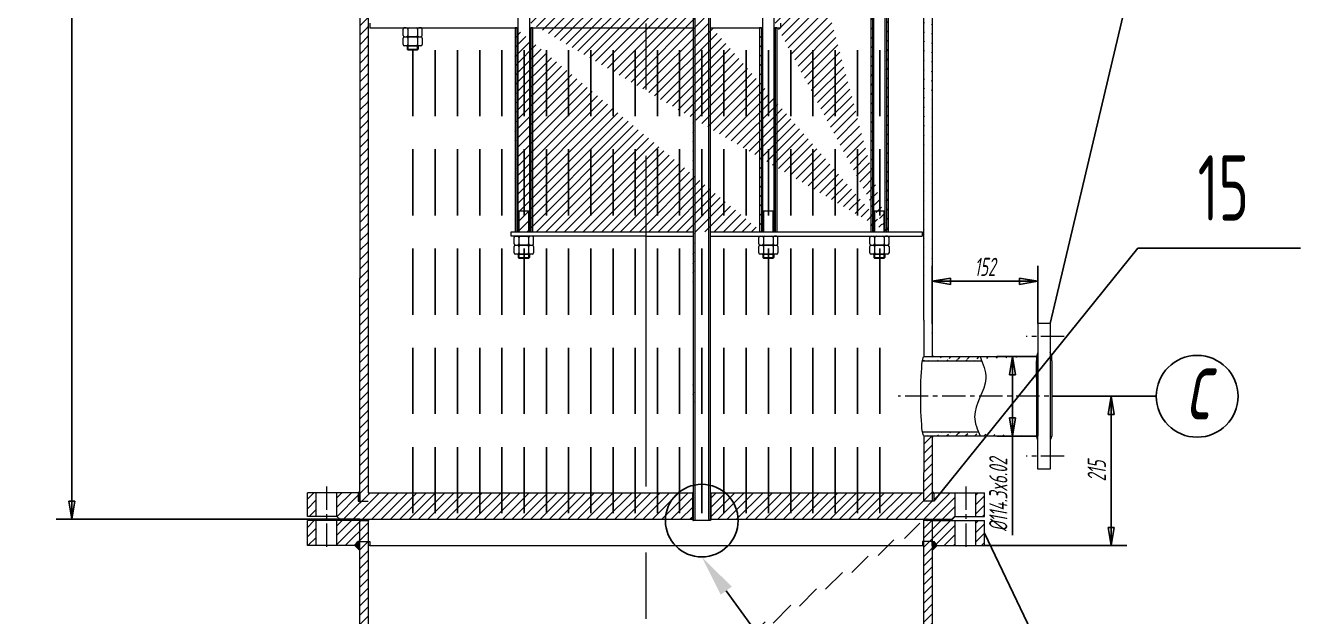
# Model space of a CAD drawing. Header units: millimetres. Extents: x 3797 to 16515, y 762 to 2553.
# Drawn here: x 3864.3 to 3986.7, y 1996 to 2052.7 of the extents above; entities that cross this region are included whole.
import ezdxf
from ezdxf import colors
from ezdxf.entities.mleader import LeaderData, LeaderLine
from ezdxf.enums import TextEntityAlignment as Align
from ezdxf.math import Vec2, Vec3

# ---------------------------------------------------------------- set-up
doc = ezdxf.new("R2010")
doc.units = ezdxf.units.MM
doc.linetypes.add('CENTER', pattern=[50.8, 31.75, -6.35, 6.35, -6.35])
doc.linetypes.add('HIDDEN', pattern=[9.525, 6.35, -3.175])
doc.layers.add('3（中心线）', color=1, linetype='CENTER', lineweight=20)
doc.layers.add('细实线', color=7, linetype='Continuous', lineweight=18)
for name, color, linetype in [('DIM标注-YH', 4, 'Continuous'), ('runner实线2', 7, 'Continuous'), ('runner文本', 4, 'Continuous'), ('虚线', 6, 'HIDDEN')]:
    doc.layers.add(name, color=color, linetype=linetype)
doc.styles.add('HGCAD', font='gbenor.shx', dxfattribs={"width": 0.75, "bigfont": 'gbcbig.shx'})
doc.styles.add('runner-文字样式', font='gbeitc.shx', dxfattribs={"width": 0.707, "bigfont": 'gbcbig.shx'})
doc.styles.get("Standard").update_dxf_attribs({"font": 'arial.ttf'})
doc.dimstyles.new('runner标注', dxfattribs={"dimscale": 0.5, "dimtxt": 3.5, "dimasz": 3.5, "dimexe": 3, "dimexo": 0, "dimgap": 1, "dimtad": 1, "dimdec": 4, "dimlfac": 15, "dimzin": 9, "dimdsep": 46, "dimtxsty": 'runner-文字样式', "dimblk": 'CLOSED', "dimcen": 0, "dimclrd": 256, "dimclrt": 256, "dimadec": 4, "dimazin": 2, "dimtfac": 1, "dimtdec": 4, "dimtmove": 0, "dimatfit": 3, "dimldrblk": 'CLOSED', "dimfxl": 0, "dimarcsym": 0})
pattern_1 = [(45, (82.5553, -5533.755), (-0.449012806, 0.449012806), [])]
pattern_2 = [(45, (82.555322, -5533.755025), (-0.014967093535, 0.014967093535), []), (135, (82.555322, -5533.755025), (-0.014967093535, -0.014967093535), [])]
pattern_3 = [(45, (-57719.78084, -114504.668181), (-0.0150419290028, 0.0150419290028), []), (135, (-57719.78084, -114504.668181), (-0.0150419290028, -0.0150419290028), [])]
pattern_4 = [(45, (-40.072, -5907.4217), (-0.449012806, 0.449012806), [])]

# ---------------------------------------------------------------- blocks, each defined once
blk = doc.blocks.new('_Closed')
at = {"color": 0, "linetype": 'ByBlock', "lineweight": -2}
for p, q in [((-1, 0.167), (0, 0)), ((-1, 0.167), (-1, -0.167)), ((0, 0), (-1, -0.167)), ((0, 0), (-1, 0))]:
    blk.add_line(p, q, dxfattribs=at)
blk = doc.blocks.new('*D6')
at = {"layer": 'Defpoints', "color": 0, "ltscale": 0.067, "transparency": 16777216}
for p in [(3861.45, 2448.15), (3923.88, 2448.15), (3896.35, 1970.35)]:
    blk.add_point(p, dxfattribs=at)
at = {"layer": 'DIM标注-YH', "color": 0, "lineweight": -2, "ltscale": 0.067, "transparency": 16777216}
for p, q in [((3923.88, 2448.15), (3859.95, 2448.15)), ((3896.35, 1970.35), (3859.95, 1970.35))]:
    blk.add_line(p, q, dxfattribs=at)
at = {"layer": 'DIM标注-YH', "lineweight": -2, "ltscale": 0.067, "transparency": 16777216}
blk.add_line((3861.45, 1972.1), (3861.45, 2446.4), dxfattribs=at)
at = {"layer": 'DIM标注-YH', "lineweight": -2, "ltscale": 0.067, "transparency": 16777216, "xscale": 1.75, "yscale": 1.75, "zscale": 1.75}
for p, rotation in [((3861.45, 2448.15), 90), ((3861.45, 1970.35), 270)]:
    blk.add_blockref('_Closed', p, dxfattribs=dict(at, rotation=rotation))
at = {"layer": 'DIM标注-YH', "ltscale": 0.067, "transparency": 16777216, "insert": (3860.07, 2211.66), "char_height": 1.75, "attachment_point": 5, "rotation": 90, "style": 'runner-文字样式'}
blk.add_mtext('7167', dxfattribs=at)
blk = doc.blocks.new('*D26')
at = {"layer": 'Defpoints', "color": 0, "ltscale": 0.067, "transparency": 16777216}
for p in [(3951.35, 2028.19), (3951.35, 2024.15), (3961.48, 2024.15)]:
    blk.add_point(p, dxfattribs=at)
at = {"layer": 'DIM标注-YH', "color": 0, "lineweight": -2, "ltscale": 0.067, "transparency": 16777216}
for p, q in [((3951.35, 2024.15), (3951.35, 2029.69)), ((3961.48, 2024.15), (3961.48, 2029.69))]:
    blk.add_line(p, q, dxfattribs=at)
at = {"layer": 'DIM标注-YH', "lineweight": -2, "ltscale": 0.067, "transparency": 16777216}
blk.add_line((3959.73, 2028.19), (3953.1, 2028.19), dxfattribs=at)
at = {"layer": 'DIM标注-YH', "lineweight": -2, "ltscale": 0.067, "transparency": 16777216, "xscale": 1.75, "yscale": 1.75, "zscale": 1.75, "rotation": 180}
blk.add_blockref('_Closed', (3951.35, 2028.19), dxfattribs=at)
at = {"layer": 'DIM标注-YH', "lineweight": -2, "ltscale": 0.067, "transparency": 16777216, "xscale": 1.75, "yscale": 1.75, "zscale": 1.75}
blk.add_blockref('_Closed', (3961.48, 2028.19), dxfattribs=at)
at = {"layer": 'DIM标注-YH', "ltscale": 0.067, "transparency": 16777216, "insert": (3956.41, 2029.57), "char_height": 1.75, "attachment_point": 5, "style": 'runner-文字样式'}
blk.add_mtext('152', dxfattribs=at)
blk = doc.blocks.new('*D27')
at = {"layer": 'Defpoints', "color": 0, "ltscale": 0.067, "transparency": 16777216}
for p in [(3961.35, 2020.96), (3959.06, 2013.34), (3961.35, 2013.34)]:
    blk.add_point(p, dxfattribs=at)
at = {"layer": 'DIM标注-YH', "color": 0, "lineweight": -2, "ltscale": 0.067, "transparency": 16777216}
for p, q in [((3961.35, 2020.96), (3957.56, 2020.96)), ((3961.35, 2013.34), (3957.56, 2013.34))]:
    blk.add_line(p, q, dxfattribs=at)
at = {"layer": 'DIM标注-YH', "lineweight": -2, "ltscale": 0.067, "transparency": 16777216}
for p, q in [((3959.06, 2019.21), (3959.06, 2015.09)), ((3959.06, 2013.34), (3959.06, 2003.83))]:
    blk.add_line(p, q, dxfattribs=at)
at = {"layer": 'DIM标注-YH', "lineweight": -2, "ltscale": 0.067, "transparency": 16777216, "xscale": 1.75, "yscale": 1.75, "zscale": 1.75}
for p, rotation in [((3959.06, 2020.96), 90), ((3959.06, 2013.34), 270)]:
    blk.add_blockref('_Closed', p, dxfattribs=dict(at, rotation=rotation))
at = {"layer": 'DIM标注-YH', "ltscale": 0.067, "transparency": 16777216, "insert": (3957.69, 2007.71), "char_height": 1.75, "attachment_point": 5, "rotation": 90, "style": 'runner-文字样式'}
blk.add_mtext('{\\W0.707;%%C114.3}x6.02', dxfattribs=at)
blk = doc.blocks.new('*D28')
at = {"layer": 'Defpoints', "color": 0, "ltscale": 0.067, "transparency": 16777216}
for p in [(3965.2, 2017.15), (3968.52, 2017.15), (3956.38, 2002.82)]:
    blk.add_point(p, dxfattribs=at)
at = {"layer": 'DIM标注-YH', "color": 0, "lineweight": -2, "ltscale": 0.067, "transparency": 16777216}
for p, q in [((3965.2, 2017.15), (3970.02, 2017.15)), ((3956.38, 2002.82), (3970.02, 2002.82))]:
    blk.add_line(p, q, dxfattribs=at)
at = {"layer": 'DIM标注-YH', "lineweight": -2, "ltscale": 0.067, "transparency": 16777216}
blk.add_line((3968.52, 2004.57), (3968.52, 2015.4), dxfattribs=at)
at = {"layer": 'DIM标注-YH', "lineweight": -2, "ltscale": 0.067, "transparency": 16777216, "xscale": 1.75, "yscale": 1.75, "zscale": 1.75}
for p, rotation in [((3968.52, 2017.15), 90), ((3968.52, 2002.82), 270)]:
    blk.add_blockref('_Closed', p, dxfattribs=dict(at, rotation=rotation))
at = {"layer": 'DIM标注-YH', "ltscale": 0.067, "transparency": 16777216, "insert": (3967.14, 2009.99), "char_height": 1.75, "attachment_point": 5, "rotation": 90, "style": 'runner-文字样式'}
blk.add_mtext('215', dxfattribs=at)
blk = doc.blocks.new('*D29')
at = {"layer": 'Defpoints', "color": 0, "ltscale": 0.067, "transparency": 16777216}
for p in [(3868.76, 2282.29), (3895.88, 2282.29), (3894.48, 2005.35)]:
    blk.add_point(p, dxfattribs=at)
at = {"layer": 'DIM标注-YH', "color": 0, "lineweight": -2, "ltscale": 0.067, "transparency": 16777216}
for p, q in [((3895.88, 2282.29), (3867.26, 2282.29)), ((3894.48, 2005.35), (3867.26, 2005.35))]:
    blk.add_line(p, q, dxfattribs=at)
at = {"layer": 'DIM标注-YH', "lineweight": -2, "ltscale": 0.067, "transparency": 16777216}
blk.add_line((3868.76, 2007.1), (3868.76, 2280.54), dxfattribs=at)
at = {"layer": 'DIM标注-YH', "lineweight": -2, "ltscale": 0.067, "transparency": 16777216, "xscale": 1.75, "yscale": 1.75, "zscale": 1.75}
for p, rotation in [((3868.76, 2282.29), 90), ((3868.76, 2005.35), 270)]:
    blk.add_blockref('_Closed', p, dxfattribs=dict(at, rotation=rotation))
at = {"layer": 'DIM标注-YH', "ltscale": 0.067, "transparency": 16777216, "insert": (3867.38, 2143.82), "char_height": 1.75, "attachment_point": 5, "rotation": 90, "style": 'runner-文字样式'}
blk.add_mtext('4154', dxfattribs=at)

msp = doc.modelspace()

# ---------------------------------------------------------------- hatches: boundary and pattern name
at = {"layer": '3（中心线）'}
h = msp.add_hatch(dxfattribs=at)
h.set_pattern_fill('ANSI37', color=3, scale=0.0067)
h.set_pattern_definition(pattern_3)
h.paths.add_polyline_path([(3897.0627026, 2005.352565), (3896.5361598, 2005.352565), (3896.5361598, 2005.2192317), (3897.0627026, 2005.2192317)])
h = msp.add_hatch(dxfattribs=at)
h.set_pattern_fill('ANSI37', color=3, scale=0.0067)
h.set_pattern_definition(pattern_3)
h.paths.add_polyline_path([(3951.2261641, 2005.352565), (3950.6996213, 2005.352565), (3950.6996213, 2005.2192317), (3951.2261641, 2005.2192317)])
at = {"layer": '细实线'}
h = msp.add_hatch(dxfattribs=at)
h.set_pattern_fill('ANSI31', color=3, scale=0.2)
h.set_pattern_definition(pattern_1)
edge = h.paths.add_edge_path()
edge.add_line((3928.3945351, 2402.152565), (3928.3945351, 2005.352565))
edge.add_line((3928.5612018, 2402.152565), (3928.5612018, 2005.352565))
h = msp.add_hatch(dxfattribs=at)
h.set_pattern_fill('ANSI31', color=3, scale=0.2)
h.set_pattern_definition(pattern_1)
edge = h.paths.add_edge_path()
edge.add_line((3929.8945351, 2005.352565), (3929.8945351, 2402.152565))
edge.add_line((3930.0612018, 2005.352565), (3930.0612018, 2402.152565))
h = msp.add_hatch(dxfattribs=at)
h.set_pattern_fill('ANSI31', color=3, scale=0.2)
h.set_pattern_definition(pattern_1)
edge = h.paths.add_edge_path()
edge.add_line((3950.5478286, 2024.4552317), (3950.5478286, 2020.962565))
edge.add_line((3951.3478286, 2400.4310222), (3951.3478286, 2021.0958983))
edge.add_line((3950.5478286, 2024.4552317), (3950.5478286, 2400.4310222))
h = msp.add_hatch(dxfattribs=at)
h.set_pattern_fill('ANSI31', color=3, scale=0.2)
h.set_pattern_definition(pattern_1)
edge = h.paths.add_edge_path()
edge.add_line((3896.4144953, 2282.152565), (3896.4144953, 2028.4858983))
edge.add_line((3897.2144953, 2387.0092317), (3897.2144953, 2005.352565))
edge.add_line((3896.4144953, 2005.352565), (3896.4144953, 2028.4858983))
h = msp.add_hatch(dxfattribs=at)
h.set_pattern_fill('ANSI31', color=3, scale=0.2)
h.set_pattern_definition([(45, (-57719.78084, -114504.6682), (-0.449012806, 0.449012806), [])])
edge = h.paths.add_edge_path()
edge.add_line((3897.2173198, 2380.3168887), (3897.2173198, 2007.8858983))
edge.add_line((3896.4144953, 2380.316565), (3896.4144953, 2282.152565))
h = msp.add_hatch(dxfattribs=at)
h.set_pattern_fill('ANSI31', color=3, scale=0.2)
h.set_pattern_definition([(45, (48.422, -5533.755), (-0.449012806, 0.449012806), [])])
edge = h.paths.add_edge_path()
edge.add_line((3912.8144953, 2072.5292317), (3912.8144953, 2052.952565))
edge.add_line((3946.9478286, 2032.952565), (3947.1144953, 2032.952565))
edge.add_line((3912.981162, 2072.5292317), (3912.981162, 2052.952565))
h = msp.add_hatch(dxfattribs=at)
h.set_pattern_fill('ANSI31', color=3, scale=0.2)
h.set_pattern_definition([(45, (71.88866, -5533.755), (-0.449012806, 0.449012806), [])])
edge = h.paths.add_edge_path()
edge.add_line((3936.281162, 2072.5292317), (3936.281162, 2052.952565))
edge.add_line((3946.9478286, 2032.952565), (3947.1144953, 2032.952565))
edge.add_line((3936.4478286, 2072.5292317), (3936.4478286, 2052.952565))
h = msp.add_hatch(dxfattribs=at)
h.set_pattern_fill('ANSI31', color=3, scale=0.2)
h.set_pattern_definition(pattern_1)
edge = h.paths.add_edge_path()
edge.add_line((3945.4478286, 2072.5292317), (3945.4478286, 2032.952565))
edge.add_line((3945.4478286, 2032.952565), (3945.6144953, 2032.952565))
edge.add_line((3945.6144953, 2072.5292317), (3945.6144953, 2032.952565))
h = msp.add_hatch(dxfattribs=at)
h.set_pattern_fill('ANSI31', color=3, scale=0.2)
h.set_pattern_definition(pattern_1)
edge = h.paths.add_edge_path()
edge.add_line((3946.9478286, 2072.5292317), (3946.9478286, 2032.952565))
edge.add_line((3946.9478286, 2032.952565), (3947.1144953, 2032.952565))
edge.add_line((3947.1144953, 2072.5292317), (3947.1144953, 2032.952565))
h = msp.add_hatch(dxfattribs=at)
h.set_pattern_fill('ANSI31', color=3, scale=0.2)
h.set_pattern_definition([(45, (59.08866, -5533.755), (-0.449012806, 0.449012806), [])])
edge = h.paths.add_edge_path()
edge.add_line((3911.481162, 2052.5292317), (3911.481162, 2032.952565))
edge.add_line((3934.781162, 2032.952565), (3934.9478286, 2032.952565))
edge.add_line((3911.3144953, 2052.5292317), (3911.3144953, 2032.952565))
h = msp.add_hatch(dxfattribs=at)
h.set_pattern_fill('ANSI31', color=3, scale=0.2)
h.set_pattern_definition(pattern_1)
edge = h.paths.add_edge_path()
edge.add_line((3934.9478286, 2052.5292317), (3934.9478286, 2032.952565))
edge.add_line((3934.781162, 2032.952565), (3934.9478286, 2032.952565))
edge.add_line((3934.781162, 2052.5292317), (3934.781162, 2032.952565))
h = msp.add_hatch(dxfattribs=at)
h.set_pattern_fill('ANSI31', color=3, scale=0.2)
h.set_pattern_definition(pattern_4)
edge = h.paths.add_edge_path()
edge.add_line((3950.4138062, 2020.5612317), (3956.1069415, 2020.5612317))
edge.add_line((3950.5478286, 2020.962565), (3961.3478286, 2020.962565))
h = msp.add_hatch(dxfattribs=at)
h.set_pattern_fill('ANSI37', color=6, scale=0.006667)
h.set_pattern_definition(pattern_2)
h.paths.add_polyline_path([(3951.3478286, 2021.0958983), (3951.3478286, 2020.962565), (3951.481162, 2020.962565)])
h = msp.add_hatch(dxfattribs=at)
h.set_pattern_fill('ANSI31', color=3, scale=0.2)
h.set_pattern_definition(pattern_4)
edge = h.paths.add_edge_path()
edge.add_line((3950.4138062, 2013.7438983), (3955.7782055, 2013.7438983))
edge.add_line((3950.5478286, 2013.342565), (3961.3478286, 2013.342565))
h = msp.add_hatch(dxfattribs=at)
h.set_pattern_fill('ANSI31', color=3, scale=0.2)
h.set_pattern_definition(pattern_1)
h.paths.add_polyline_path([(3951.3478286, 2013.342565), (3950.5478286, 2013.342565), (3950.5478286, 2009.8498983), (3950.5478286, 2007.0741078), (3951.3478286, 2007.0741078), (3951.3478286, 2007.8858983)])
h = msp.add_hatch(dxfattribs=at)
h.set_pattern_fill('ANSI37', color=6, scale=0.006667)
h.set_pattern_definition(pattern_2)
h.paths.add_polyline_path([(3951.481162, 2013.342565), (3951.3478286, 2013.342565), (3951.3478286, 2013.2092317)])
h = msp.add_hatch(dxfattribs=at)
h.set_pattern_fill('ANSI31', color=3, scale=0.2)
h.set_pattern_definition(pattern_1)
h.paths.add_polyline_path([(3892.2144953, 2005.6192317), (3891.381162, 2005.6192317), (3891.381162, 2007.8858983), (3892.2144953, 2007.8858983)])
h.paths.add_polyline_path([(3892.2144953, 2002.8192317), (3891.381162, 2002.8192317), (3891.381162, 2005.2192317), (3892.2144953, 2005.2192317)])
h.paths.add_polyline_path([(3897.2144953, 2005.352565), (3896.4144953, 2005.352565), (3894.481162, 2005.352565), (3894.2144953, 2005.6192317), (3894.2144953, 2007.8858983), (3896.253561, 2007.8858983), (3896.253561, 2007.0741078), (3897.2144953, 2007.0741078)])
h = msp.add_hatch(dxfattribs=at)
h.set_pattern_fill('ANSI37', color=6, scale=0.006667)
h.set_pattern_definition(pattern_2)
h.paths.add_polyline_path([(3896.4144953, 2008.0540387), (3896.253561, 2007.8858983), (3896.4144953, 2007.7835729), (3896.4144953, 2007.8858983)])
h.paths.add_polyline_path([(3896.4144953, 2003.2202402), (3896.2226204, 2003.2202402), (3895.9437933, 2002.8192317), (3896.4144953, 2002.3414967)])
h.paths.add_polyline_path([(3928.3945351, 2005.352565), (3928.3278684, 2005.352565), (3928.3945351, 2005.2192317)])
h.paths.add_polyline_path([(3930.1278684, 2005.352565), (3930.0612018, 2005.352565), (3930.0612018, 2005.2192317)])
h.paths.add_polyline_path([(3951.508763, 2007.8858983), (3951.3478286, 2008.0540387), (3951.3478286, 2007.7835729)])
h.paths.add_polyline_path([(3951.5397035, 2003.2202402), (3951.3478286, 2003.2202402), (3951.3478286, 2002.8192317), (3951.3478286, 2002.3414967), (3951.8185306, 2002.8192317)])
h = msp.add_hatch(dxfattribs=at)
h.set_pattern_fill('ANSI31', color=3, scale=0.2)
h.set_pattern_definition(pattern_1)
h.paths.add_polyline_path([(3935.6279728, 2007.8858983), (3933.4946394, 2007.8858983), (3933.4946394, 2005.352565), (3935.6279728, 2005.352565)])
h.paths.add_polyline_path([(3937.7613061, 2007.8858983), (3935.6279728, 2007.8858983), (3935.6279728, 2005.352565), (3937.7613061, 2005.352565)])
h.paths.add_polyline_path([(3939.8946394, 2007.8858983), (3937.7613061, 2007.8858983), (3937.7613061, 2005.352565), (3939.8946394, 2005.352565)])
h.paths.add_polyline_path([(3942.0279728, 2007.8858983), (3939.8946394, 2007.8858983), (3939.8946394, 2005.352565), (3942.0279728, 2005.352565)])
h.paths.add_polyline_path([(3944.1613061, 2007.8858983), (3942.0279728, 2007.8858983), (3942.0279728, 2005.352565), (3944.1613061, 2005.352565)])
h.paths.add_polyline_path([(3946.3096137, 2007.8858983), (3944.1613061, 2007.8858983), (3944.1613061, 2005.352565), (3946.3096137, 2005.352565)])
h.paths.add_polyline_path([(3950.5478286, 2007.8858983), (3946.3096137, 2007.8858983), (3946.3096137, 2005.352565), (3950.5478286, 2005.352565)])
h.paths.add_polyline_path([(3933.4946394, 2007.8858983), (3931.3613061, 2007.8858983), (3931.3613061, 2005.352565), (3933.4946394, 2005.352565)])
h.paths.add_polyline_path([(3931.3613061, 2007.8858983), (3930.1278684, 2007.8858983), (3930.1278684, 2005.352565), (3931.3613061, 2005.352565)])
h.paths.add_polyline_path([(3928.3278684, 2007.8858983), (3927.0946394, 2007.8858983), (3927.0946394, 2005.352565), (3928.3278684, 2005.352565)])
h.paths.add_polyline_path([(3927.0946394, 2007.8858983), (3924.9824011, 2007.8858983), (3924.9824011, 2005.352565), (3927.0946394, 2005.352565)])
h.paths.add_polyline_path([(3924.9824011, 2007.8858983), (3922.8490677, 2007.8858983), (3922.8490677, 2005.352565), (3924.9824011, 2005.352565)])
h.paths.add_polyline_path([(3922.8490677, 2007.8858983), (3920.7157344, 2007.8858983), (3920.7157344, 2005.352565), (3922.8490677, 2005.352565)])
h.paths.add_polyline_path([(3920.7157344, 2007.8858983), (3918.5824011, 2007.8858983), (3918.5824011, 2005.352565), (3920.7157344, 2005.352565)])
h.paths.add_polyline_path([(3918.5824011, 2007.8858983), (3916.4490677, 2007.8858983), (3916.4490677, 2005.352565), (3918.5824011, 2005.352565)])
h.paths.add_polyline_path([(3916.4490677, 2007.8858983), (3914.3157344, 2007.8858983), (3914.3157344, 2005.352565), (3916.4490677, 2005.352565)])
h.paths.add_polyline_path([(3912.1824011, 2007.8858983), (3910.0490677, 2007.8858983), (3910.0490677, 2005.352565), (3912.1824011, 2005.352565)])
h.paths.add_polyline_path([(3914.3157344, 2007.8858983), (3912.1824011, 2007.8858983), (3912.1824011, 2005.352565), (3914.3157344, 2005.352565)])
h.paths.add_polyline_path([(3901.4861289, 2007.8858983), (3897.2144953, 2007.8858983), (3897.2144953, 2005.352565), (3901.4861289, 2005.352565)])
h.paths.add_polyline_path([(3903.6490677, 2007.8858983), (3901.4861289, 2007.8858983), (3901.4861289, 2005.352565), (3903.6490677, 2005.352565)])
h.paths.add_polyline_path([(3905.7824011, 2007.8858983), (3903.6490677, 2007.8858983), (3903.6490677, 2005.352565), (3905.7824011, 2005.352565)])
h.paths.add_polyline_path([(3907.9157344, 2007.8858983), (3905.7824011, 2007.8858983), (3905.7824011, 2005.352565), (3907.9157344, 2005.352565)])
h.paths.add_polyline_path([(3910.0490677, 2007.8858983), (3907.9157344, 2007.8858983), (3907.9157344, 2005.352565), (3910.0490677, 2005.352565)])
h = msp.add_hatch(dxfattribs=at)
h.set_pattern_fill('ANSI31', color=3, scale=0.2)
h.set_pattern_definition(pattern_1)
h.paths.add_polyline_path([(3955.5478286, 2005.6192317), (3956.381162, 2005.6192317), (3956.381162, 2007.8858983), (3955.5478286, 2007.8858983)])
h.paths.add_polyline_path([(3955.5478286, 2002.8192317), (3956.381162, 2002.8192317), (3956.381162, 2005.2192317), (3955.5478286, 2005.2192317)])
h.paths.add_polyline_path([(3950.5478286, 2005.352565), (3951.3478286, 2005.352565), (3953.281162, 2005.352565), (3953.5478286, 2005.6192317), (3953.5478286, 2007.8858983), (3951.508763, 2007.8858983), (3951.508763, 2007.0741078), (3950.5478286, 2007.0741078)])
h = msp.add_hatch(dxfattribs=at)
h.set_pattern_fill('ANSI31', color=3, scale=0.2)
h.set_pattern_definition(pattern_1)
h.paths.add_polyline_path([(3897.2144953, 2003.2202402), (3896.4144953, 2003.2202402), (3896.2226204, 2003.2202402), (3895.9437933, 2002.8192317), (3894.2144953, 2002.8192317), (3894.2144953, 2005.2192317), (3896.4144953, 2005.2192317), (3897.2144953, 2005.2192317)])
h = msp.add_hatch(dxfattribs=at)
h.set_pattern_fill('ANSI31', color=3, scale=0.2)
h.set_pattern_definition(pattern_1)
edge = h.paths.add_edge_path()
edge.add_line((3896.4144953, 1970.752565), (3896.4144953, 2005.2192317))
edge.add_line((3897.2144953, 2005.2192317), (3897.2144953, 1970.352565))
edge.add_line((3951.3478286, 2005.2192317), (3951.3478286, 1970.752565))
edge.add_line((3950.5478286, 1970.352565), (3950.5478286, 2005.2192317))
h = msp.add_hatch(dxfattribs=at)
h.set_pattern_fill('ANSI31', color=3, scale=0.2)
h.set_pattern_definition(pattern_1)
h.paths.add_polyline_path([(3950.5478286, 2003.2202402), (3951.3478286, 2003.2202402), (3951.5397035, 2003.2202402), (3951.8185306, 2002.8192317), (3953.5478286, 2002.8192317), (3953.5478286, 2005.2192317), (3951.3478286, 2005.2192317), (3950.5478286, 2005.2192317)])

# ---------------------------------------------------------------- linework, layer by layer
at = {"layer": '3（中心线）'}
msp.add_line((3923.881162, 1906.8953895), (3923.881162, 2468.7974269), dxfattribs=at)
at = {"layer": '3（中心线）', "ltscale": 0.07}
for p, q in [((3964.0100203, 2022.9001422), (3960.3605785, 2022.9001422)), ((3965.1981639, 2017.152565), (3948.0689615, 2017.152565)), ((3964.0100203, 2011.4049878), (3960.3605785, 2011.4049878)), ((3893.1990181, 2008.4942103), (3893.1990181, 2002.3892793)), ((3954.5633058, 2008.4942103), (3954.5633058, 2002.3892793))]:
    msp.add_line(p, q, dxfattribs=at)
at = {"layer": 'DIM标注-YH', "ltscale": 0.2}
for p, q in [((3962.681162, 2024.152565), (3971.1002139, 2059.7663387)), ((3951.508763, 2007.0741078), (3971.0939943, 2031.3743869)), ((3971.0939943, 2031.3743869), (3986.6958497, 2031.3743869)), ((3962.8144953, 2017.152565), (3972.8510767, 2017.152565)), ((3956.381162, 2004.0192317), (3971.1339412, 1973.092387))]:
    msp.add_line(p, q, dxfattribs=at)
for centre, radius in [((3976.776591, 2017.152565), 3.9255143), ((3929.2278684, 2005.2192317), 3.4865162)]:
    msp.add_circle(centre, radius, dxfattribs=at)
at = {"layer": 'runner实线2'}
for p, q in [((3901.0144953, 2050.7958983), (3901.0144953, 2050.4110158)), ((3901.9478286, 2050.7958983), (3901.9478286, 2050.4110158)), ((3911.681162, 2034.952565), (3911.681162, 2032.952565)), ((3912.6144953, 2034.952565), (3912.6144953, 2032.952565)), ((3935.1478286, 2034.952565), (3935.1478286, 2032.952565)), ((3936.081162, 2034.952565), (3936.081162, 2032.952565)), ((3945.8144953, 2034.952565), (3945.8144953, 2032.952565)), ((3946.7478286, 2034.952565), (3946.7478286, 2032.952565)), ((3911.681162, 2030.7958983), (3911.681162, 2030.4110158)), ((3912.6144953, 2030.7958983), (3912.6144953, 2030.4110158)), ((3935.1478286, 2030.7958983), (3935.1478286, 2030.4110158)), ((3936.081162, 2030.7958983), (3936.081162, 2030.4110158)), ((3945.8144953, 2030.7958983), (3945.8144953, 2030.4110158)), ((3946.7478286, 2030.7958983), (3946.7478286, 2030.4110158))]:
    msp.add_line(p, q, dxfattribs=at)
at = {"layer": '细实线'}
for p, q in [((3928.3945351, 2402.152565), (3928.3945351, 2005.352565)), ((3928.5612018, 2402.152565), (3928.5612018, 2005.352565)), ((3929.8945351, 2005.352565), (3929.8945351, 2402.152565)), ((3930.0612018, 2005.352565), (3930.0612018, 2402.152565)), ((3911.6144953, 2032.952565), (3911.6144953, 2399.6192317)), ((3911.6144953, 2032.952565), (3911.6144953, 2399.6192317)), ((3911.6144953, 2032.952565), (3911.6144953, 2399.6192317)), ((3911.6144953, 2032.952565), (3911.6144953, 2399.6192317)), ((3911.6144953, 2032.952565), (3911.6144953, 2399.6192317)), ((3911.6144953, 2032.952565), (3911.6144953, 2399.6192317)), ((3912.681162, 2399.6192317), (3912.681162, 2032.952565)), ((3912.681162, 2399.6192317), (3912.681162, 2032.952565)), ((3912.681162, 2399.6192317), (3912.681162, 2032.952565)), ((3912.681162, 2399.6192317), (3912.681162, 2032.952565)), ((3912.681162, 2399.6192317), (3912.681162, 2032.952565)), ((3912.681162, 2399.6192317), (3912.681162, 2032.952565)), ((3935.081162, 2032.952565), (3935.081162, 2399.6192317)), ((3935.081162, 2032.952565), (3935.081162, 2399.6192317)), ((3935.081162, 2032.952565), (3935.081162, 2399.6192317)), ((3935.081162, 2032.952565), (3935.081162, 2399.6192317)), ((3935.081162, 2032.952565), (3935.081162, 2399.6192317)), ((3935.081162, 2032.952565), (3935.081162, 2399.6192317)), ((3936.1478286, 2399.6192317), (3936.1478286, 2032.952565)), ((3936.1478286, 2399.6192317), (3936.1478286, 2032.952565)), ((3936.1478286, 2399.6192317), (3936.1478286, 2032.952565)), ((3936.1478286, 2399.6192317), (3936.1478286, 2032.952565)), ((3936.1478286, 2399.6192317), (3936.1478286, 2032.952565)), ((3936.1478286, 2399.6192317), (3936.1478286, 2032.952565)), ((3945.7478286, 2032.952565), (3945.7478286, 2399.6192317)), ((3946.8144953, 2399.6192317), (3946.8144953, 2032.952565)), ((3897.2173198, 2380.3168887), (3897.2173198, 2007.8858983)), ((3945.4478286, 2072.5292317), (3945.4478286, 2032.952565)), ((3945.6144953, 2072.5292317), (3945.6144953, 2032.952565)), ((3946.9478286, 2072.5292317), (3946.9478286, 2032.952565)), ((3947.1144953, 2072.5292317), (3947.1144953, 2032.952565)), ((3897.373162, 2052.952565), (3897.373162, 2052.5292317)), ((3897.373162, 2052.5292317), (3911.6144953, 2052.5292317)), ((3900.5578286, 2051.7958983), (3900.5578286, 2052.3958983)), ((3900.8144953, 2052.5292317), (3900.6478286, 2052.5292317)), ((3900.691162, 2052.5292317), (3900.886162, 2052.5292317)), ((3901.0194953, 2052.3958983), (3901.0194953, 2051.7958983)), ((3901.1528286, 2052.5292317), (3901.8094953, 2052.5292317)), ((3901.9428286, 2052.3958983), (3901.9428286, 2051.7958983)), ((3902.271162, 2052.5292317), (3902.076162, 2052.5292317)), ((3902.3144953, 2052.5292317), (3902.1478286, 2052.5292317)), ((3902.4044953, 2051.7958983), (3902.4044953, 2052.3958983)), ((3911.3144953, 2052.5292317), (3911.3144953, 2032.952565)), ((3911.481162, 2052.5292317), (3911.3144953, 2052.5292317)), ((3911.481162, 2052.5292317), (3911.481162, 2032.952565)), ((3912.681162, 2052.5292317), (3923.881162, 2052.5292317)), ((3912.8144953, 2052.5292317), (3912.8144953, 2032.952565)), ((3912.981162, 2052.5292317), (3912.8144953, 2052.5292317)), ((3912.981162, 2052.5292317), (3912.981162, 2032.952565)), ((3923.881162, 2052.5292317), (3928.3945351, 2052.5292317)), ((3930.0612018, 2052.5292317), (3935.081162, 2052.5292317)), ((3934.781162, 2052.5292317), (3934.781162, 2032.952565)), ((3934.9478286, 2052.5292317), (3934.781162, 2052.5292317)), ((3934.9478286, 2052.5292317), (3934.9478286, 2032.952565)), ((3936.1478286, 2052.5292317), (3936.8144953, 2052.5292317)), ((3936.281162, 2052.5292317), (3936.281162, 2032.952565)), ((3936.4478286, 2052.5292317), (3936.281162, 2052.5292317)), ((3936.4478286, 2052.5292317), (3936.4478286, 2032.952565)), ((3936.8144953, 2052.5292317), (3936.8144953, 2052.952565)), ((3900.5578286, 2050.9292317), (3900.5578286, 2051.5292317)), ((3900.691162, 2051.662565), (3900.886162, 2051.662565)), ((3900.886162, 2051.662565), (3902.076162, 2051.662565)), ((3901.0194953, 2051.5292317), (3901.0194953, 2050.9292317)), ((3901.1528286, 2051.662565), (3901.481162, 2051.662565)), ((3901.8094953, 2051.662565), (3901.1528286, 2051.662565)), ((3901.9428286, 2051.5292317), (3901.9428286, 2050.9292317)), ((3902.076162, 2051.662565), (3902.271162, 2051.662565)), ((3902.4044953, 2051.5292317), (3902.4044953, 2050.9292317)), ((3900.886162, 2050.7958983), (3900.691162, 2050.7958983)), ((3900.886162, 2050.7958983), (3902.076162, 2050.7958983)), ((3900.9478286, 2050.7958983), (3900.9478286, 2050.4776824)), ((3900.9478286, 2050.4776824), (3902.0144953, 2050.4776824)), ((3900.9478286, 2050.4776824), (3901.0144953, 2050.4110158)), ((3901.0144953, 2050.4110158), (3901.9478286, 2050.4110158)), ((3901.8094953, 2050.7958983), (3901.1528286, 2050.7958983)), ((3901.9478286, 2050.4110158), (3902.0144953, 2050.4776824)), ((3902.0144953, 2050.8336054), (3902.0144953, 2050.8336054)), ((3902.0144953, 2050.7958983), (3902.0144953, 2050.4776824)), ((3902.271162, 2050.7958983), (3902.076162, 2050.7958983)), ((3911.6144953, 2034.952565), (3912.681162, 2034.952565)), ((3935.081162, 2034.952565), (3936.1478286, 2034.952565)), ((3945.7478286, 2034.952565), (3946.8144953, 2034.952565)), ((3910.9478286, 2032.5292317), (3910.9478286, 2032.952565)), ((3910.9478286, 2032.952565), (3923.881162, 2032.952565)), ((3911.6144953, 2032.952565), (3912.681162, 2032.952565)), ((3911.6144953, 2032.952565), (3912.681162, 2032.952565)), ((3923.881162, 2032.952565), (3928.3945351, 2032.952565)), ((3930.0612018, 2032.952565), (3950.389162, 2032.952565)), ((3934.781162, 2032.952565), (3934.9478286, 2032.952565)), ((3934.781162, 2032.952565), (3934.9478286, 2032.952565)), ((3934.781162, 2032.952565), (3934.9478286, 2032.952565)), ((3935.081162, 2032.952565), (3936.1478286, 2032.952565)), ((3935.081162, 2032.952565), (3936.1478286, 2032.952565)), ((3936.281162, 2032.952565), (3936.4478286, 2032.952565)), ((3945.4478286, 2032.952565), (3945.6144953, 2032.952565)), ((3945.7478286, 2032.952565), (3946.8144953, 2032.952565)), ((3946.9478286, 2032.952565), (3947.1144953, 2032.952565)), ((3950.389162, 2032.952565), (3950.389162, 2032.5292317)), ((3923.881162, 2032.5292317), (3910.9478286, 2032.5292317)), ((3911.2244953, 2031.7958983), (3911.2244953, 2032.3958983)), ((3911.2244953, 2030.9292317), (3911.2244953, 2031.5292317)), ((3911.3578286, 2032.5292317), (3911.5528286, 2032.5292317)), ((3911.3578286, 2031.662565), (3911.5528286, 2031.662565)), ((3911.5528286, 2031.662565), (3912.7428286, 2031.662565)), ((3911.686162, 2032.3958983), (3911.686162, 2031.7958983)), ((3911.686162, 2031.5292317), (3911.686162, 2030.9292317)), ((3911.8194953, 2032.5292317), (3912.476162, 2032.5292317)), ((3911.8194953, 2031.662565), (3912.1478286, 2031.662565)), ((3912.476162, 2031.662565), (3911.8194953, 2031.662565)), ((3912.6094953, 2032.3958983), (3912.6094953, 2031.7958983)), ((3912.6094953, 2031.5292317), (3912.6094953, 2030.9292317)), ((3912.9378286, 2032.5292317), (3912.7428286, 2032.5292317)), ((3912.7428286, 2031.662565), (3912.9378286, 2031.662565)), ((3913.071162, 2031.7958983), (3913.071162, 2032.3958983)), ((3913.071162, 2031.5292317), (3913.071162, 2030.9292317)), ((3923.881162, 2032.5292317), (3928.3945351, 2032.5292317)), ((3930.0612018, 2032.5292317), (3950.389162, 2032.5292317)), ((3934.691162, 2031.7958983), (3934.691162, 2032.3958983)), ((3934.691162, 2030.9292317), (3934.691162, 2031.5292317)), ((3934.8244953, 2032.5292317), (3935.0194953, 2032.5292317)), ((3934.8244953, 2031.662565), (3935.0194953, 2031.662565)), ((3935.0194953, 2031.662565), (3936.2094953, 2031.662565)), ((3935.1528286, 2032.3958983), (3935.1528286, 2031.7958983)), ((3935.1528286, 2031.5292317), (3935.1528286, 2030.9292317)), ((3935.286162, 2032.5292317), (3935.9428286, 2032.5292317)), ((3935.286162, 2031.662565), (3935.6144953, 2031.662565)), ((3935.9428286, 2031.662565), (3935.286162, 2031.662565)), ((3936.076162, 2032.3958983), (3936.076162, 2031.7958983)), ((3936.076162, 2031.5292317), (3936.076162, 2030.9292317)), ((3936.4044953, 2032.5292317), (3936.2094953, 2032.5292317)), ((3936.2094953, 2031.662565), (3936.4044953, 2031.662565)), ((3936.5378286, 2031.7958983), (3936.5378286, 2032.3958983)), ((3936.5378286, 2031.5292317), (3936.5378286, 2030.9292317)), ((3945.3578286, 2031.7958983), (3945.3578286, 2032.3958983)), ((3945.3578286, 2030.9292317), (3945.3578286, 2031.5292317)), ((3945.491162, 2032.5292317), (3945.686162, 2032.5292317)), ((3945.491162, 2031.662565), (3945.686162, 2031.662565)), ((3945.686162, 2031.662565), (3946.876162, 2031.662565)), ((3945.8194953, 2032.3958983), (3945.8194953, 2031.7958983)), ((3945.8194953, 2031.5292317), (3945.8194953, 2030.9292317)), ((3945.9528286, 2032.5292317), (3946.6094953, 2032.5292317)), ((3945.9528286, 2031.662565), (3946.281162, 2031.662565)), ((3946.6094953, 2031.662565), (3945.9528286, 2031.662565)), ((3946.7428286, 2032.3958983), (3946.7428286, 2031.7958983)), ((3946.7428286, 2031.5292317), (3946.7428286, 2030.9292317)), ((3947.071162, 2032.5292317), (3946.876162, 2032.5292317)), ((3946.876162, 2031.662565), (3947.071162, 2031.662565)), ((3947.2044953, 2031.7958983), (3947.2044953, 2032.3958983)), ((3947.2044953, 2031.5292317), (3947.2044953, 2030.9292317)), ((3911.5528286, 2030.7958983), (3911.3578286, 2030.7958983)), ((3911.5528286, 2030.7958983), (3912.7428286, 2030.7958983)), ((3911.6144953, 2030.7958983), (3911.6144953, 2030.4776824)), ((3911.6144953, 2030.4776824), (3912.681162, 2030.4776824)), ((3911.6144953, 2030.4776824), (3911.681162, 2030.4110158)), ((3911.681162, 2030.4110158), (3912.6144953, 2030.4110158)), ((3912.476162, 2030.7958983), (3911.8194953, 2030.7958983)), ((3912.6144953, 2030.4110158), (3912.681162, 2030.4776824)), ((3912.681162, 2030.8336054), (3912.681162, 2030.8336054)), ((3912.681162, 2030.7958983), (3912.681162, 2030.4776824)), ((3912.9378286, 2030.7958983), (3912.7428286, 2030.7958983)), ((3935.0194953, 2030.7958983), (3934.8244953, 2030.7958983)), ((3935.0194953, 2030.7958983), (3936.2094953, 2030.7958983)), ((3935.081162, 2030.7958983), (3935.081162, 2030.4776824)), ((3935.081162, 2030.4776824), (3936.1478286, 2030.4776824)), ((3935.081162, 2030.4776824), (3935.1478286, 2030.4110158)), ((3935.1478286, 2030.4110158), (3936.081162, 2030.4110158)), ((3935.9428286, 2030.7958983), (3935.286162, 2030.7958983)), ((3936.081162, 2030.4110158), (3936.1478286, 2030.4776824)), ((3936.1478286, 2030.8336054), (3936.1478286, 2030.8336054)), ((3936.1478286, 2030.7958983), (3936.1478286, 2030.4776824)), ((3936.4044953, 2030.7958983), (3936.2094953, 2030.7958983)), ((3945.686162, 2030.7958983), (3945.491162, 2030.7958983)), ((3945.686162, 2030.7958983), (3946.876162, 2030.7958983)), ((3945.7478286, 2030.7958983), (3945.7478286, 2030.4776824)), ((3945.7478286, 2030.4776824), (3946.8144953, 2030.4776824)), ((3945.7478286, 2030.4776824), (3945.8144953, 2030.4110158)), ((3945.8144953, 2030.4110158), (3946.7478286, 2030.4110158)), ((3946.6094953, 2030.7958983), (3945.9528286, 2030.7958983)), ((3946.7478286, 2030.4110158), (3946.8144953, 2030.4776824)), ((3946.8144953, 2030.8336054), (3946.8144953, 2030.8336054)), ((3946.8144953, 2030.7958983), (3946.8144953, 2030.4776824)), ((3947.071162, 2030.7958983), (3946.876162, 2030.7958983)), ((3950.5478286, 2024.4552317), (3950.5478286, 2020.962565)), ((3962.681162, 2024.152565), (3961.481162, 2024.152565)), ((3961.481162, 2024.152565), (3961.481162, 2020.962565)), ((3962.681162, 2024.152565), (3962.681162, 2010.152565)), ((3950.4138062, 2020.5612317), (3956.1069415, 2020.5612317)), ((3950.5478286, 2020.962565), (3961.3478286, 2020.962565)), ((3950.5478286, 2020.632619), (3950.5478286, 2020.5612317)), ((3951.481162, 2020.962565), (3951.3478286, 2021.0958983)), ((3951.3478286, 2021.0958983), (3951.3478286, 2020.962565)), ((3951.3478286, 2020.962565), (3951.481162, 2020.962565)), ((3961.481162, 2021.3638983), (3961.3478286, 2020.962565)), ((3961.3478286, 2020.962565), (3961.3478286, 2013.342565)), ((3961.3478286, 2018.902565), (3961.3478286, 2020.5612317)), ((3961.481162, 2020.962565), (3961.481162, 2013.342565)), ((3962.8144953, 2020.962565), (3962.681162, 2021.3638983)), ((3962.8144953, 2020.5612317), (3962.8144953, 2020.962565)), ((3962.8144953, 2020.5612317), (3962.8144953, 2013.7438983)), ((3950.4138062, 2013.7438983), (3955.7782055, 2013.7438983)), ((3950.5478286, 2013.342565), (3950.5478286, 2009.8498983)), ((3950.5478286, 2013.342565), (3961.3478286, 2013.342565)), ((3951.3478286, 2013.2092317), (3951.481162, 2013.342565)), ((3951.3478286, 2013.342565), (3951.481162, 2013.342565)), ((3961.481162, 2012.9412317), (3961.3478286, 2013.342565)), ((3961.481162, 2010.152565), (3961.481162, 2013.342565)), ((3962.8144953, 2013.342565), (3962.681162, 2012.9412317)), ((3962.8144953, 2013.7438983), (3962.8144953, 2013.342565)), ((3962.681162, 2010.152565), (3961.481162, 2010.152565)), ((3896.253561, 2007.8858983), (3896.4144953, 2008.0540387)), ((3896.253561, 2007.8858983), (3896.4144953, 2007.7835729)), ((3928.3945351, 2007.8858983), (3928.3278684, 2007.8858983)), ((3928.3278684, 2007.8858983), (3928.3278684, 2005.352565)), ((3930.1278684, 2005.352565), (3930.1278684, 2007.8858983)), ((3951.508763, 2007.8858983), (3951.3478286, 2008.0540387)), ((3951.508763, 2007.8858983), (3951.3478286, 2007.7835729)), ((3896.5361598, 2005.2192317), (3896.5361598, 2005.352565)), ((3897.0627026, 2005.2192317), (3897.0627026, 2005.352565)), ((3928.3278684, 2005.352565), (3928.3945351, 2005.2192317)), ((3928.3945351, 2005.352565), (3928.3945351, 2005.2192317)), ((3930.0612018, 2005.2192317), (3928.3945351, 2005.2192317)), ((3928.5612018, 2005.352565), (3928.5612018, 2005.2192317)), ((3929.8945351, 2005.352565), (3929.8945351, 2005.2192317)), ((3930.0612018, 2005.352565), (3930.1278684, 2005.352565)), ((3930.0612018, 2005.352565), (3930.0612018, 2005.2192317)), ((3930.1278684, 2005.352565), (3930.0612018, 2005.2192317)), ((3950.6996213, 2005.2192317), (3950.6996213, 2005.352565)), ((3951.2261641, 2005.2192317), (3951.2261641, 2005.352565)), ((3895.9437933, 2002.8192317), (3896.4144953, 2002.3414967)), ((3897.3627907, 2002.8192317), (3897.2144953, 2002.8192317)), ((3950.3995332, 2002.8192317), (3950.5478286, 2002.8192317)), ((3951.8185306, 2002.8192317), (3951.3478286, 2002.3414967))]:
    msp.add_line(p, q, dxfattribs=at)
at = {"layer": '细实线', "linetype": 'ByBlock'}
for p, q in [((3950.5478286, 2024.4552317), (3950.5478286, 2400.4310222)), ((3951.3478286, 2400.4310222), (3951.3478286, 2021.0958983)), ((3896.4144953, 2282.152565), (3896.4144953, 2028.4858983)), ((3896.4144953, 2007.0741078), (3896.4144953, 2028.4858983)), ((3951.3478286, 2013.342565), (3951.3478286, 2007.0741078)), ((3950.5478286, 2007.0741078), (3950.5478286, 2009.8498983)), ((3896.253561, 2007.8858983), (3891.381162, 2007.8858983)), ((3891.381162, 2005.6192317), (3891.381162, 2007.8858983)), ((3892.2144953, 2005.6192317), (3892.2144953, 2007.8858983)), ((3894.2144953, 2005.6192317), (3894.2144953, 2007.8858983)), ((3896.253561, 2007.8858983), (3896.253561, 2007.0741078)), ((3896.253561, 2007.0741078), (3897.2144953, 2007.0741078)), ((3896.4144953, 2007.8858983), (3896.4144953, 2007.8858983)), ((3896.4144953, 2007.8858983), (3896.4144953, 2007.8858983)), ((3896.4144953, 2007.8858983), (3896.4144953, 2007.0741078)), ((3896.4144953, 2007.8858983), (3896.4144953, 2007.8858983)), ((3896.4144953, 2007.8858983), (3896.4144953, 2007.8858983)), ((3897.2144953, 2007.8858983), (3928.3278684, 2007.8858983)), ((3930.0612018, 2007.8858983), (3950.5478286, 2007.8858983)), ((3951.508763, 2007.0741078), (3950.5478286, 2007.0741078)), ((3951.3478286, 2007.8858983), (3951.3478286, 2007.8858983)), ((3951.3478286, 2007.8858983), (3951.3478286, 2007.8858983)), ((3951.3478286, 2007.8858983), (3951.3478286, 2007.0741078)), ((3951.3478286, 2007.8858983), (3951.3478286, 2007.8858983)), ((3951.3478286, 2007.8858983), (3951.3478286, 2007.8858983)), ((3951.508763, 2007.8858983), (3956.381162, 2007.8858983)), ((3951.508763, 2007.8858983), (3951.508763, 2007.0741078)), ((3953.5478286, 2005.6192317), (3953.5478286, 2007.8858983)), ((3955.5478286, 2005.6192317), (3955.5478286, 2007.8858983)), ((3956.381162, 2005.6192317), (3956.381162, 2007.8858983)), ((3894.2144953, 2005.6192317), (3891.381162, 2005.6192317)), ((3891.381162, 2002.8192317), (3891.381162, 2005.2192317)), ((3896.4144953, 2005.2192317), (3891.381162, 2005.2192317)), ((3892.2144953, 2002.8192317), (3892.2144953, 2005.2192317)), ((3894.2144953, 2005.6192317), (3894.481162, 2005.352565)), ((3894.2144953, 2002.8192317), (3894.2144953, 2005.2192317)), ((3896.4144953, 2005.352565), (3894.481162, 2005.352565)), ((3896.4144953, 2005.352565), (3928.3945351, 2005.352565)), ((3896.4144953, 1970.752565), (3896.4144953, 2005.2192317)), ((3896.4144953, 2005.2192317), (3897.2144953, 2005.2192317)), ((3896.4144953, 2005.2192317), (3897.2144953, 2005.2192317)), ((3897.1892254, 2005.2192317), (3897.3225587, 2005.352565)), ((3897.2144953, 2005.2192317), (3897.2144953, 1970.352565)), ((3930.1278684, 2005.352565), (3951.3478286, 2005.352565)), ((3950.5730985, 2005.2192317), (3950.4397652, 2005.352565)), ((3950.5730985, 2005.2192317), (3950.4397652, 2005.352565)), ((3950.5478286, 2005.352565), (3950.5478286, 2005.3661836)), ((3950.5478286, 1970.352565), (3950.5478286, 2005.2192317)), ((3951.3478286, 2005.2192317), (3950.5478286, 2005.2192317)), ((3951.3478286, 2005.2192317), (3950.5478286, 2005.2192317)), ((3951.3478286, 2005.352565), (3953.281162, 2005.352565)), ((3951.3478286, 2005.2192317), (3951.3478286, 1970.752565)), ((3951.3478286, 2005.2192317), (3956.381162, 2005.2192317)), ((3953.5478286, 2005.6192317), (3953.281162, 2005.352565)), ((3953.5478286, 2005.6192317), (3956.381162, 2005.6192317)), ((3953.5478286, 2002.8192317), (3953.5478286, 2005.2192317)), ((3955.5478286, 2002.8192317), (3955.5478286, 2005.2192317)), ((3956.381162, 2002.8192317), (3956.381162, 2005.2192317)), ((3895.9437933, 2002.8192317), (3891.381162, 2002.8192317)), ((3895.9437933, 2002.8192317), (3896.2226204, 2003.2202402)), ((3895.9437933, 2002.8192317), (3896.2226204, 2003.2202402)), ((3896.4144953, 2003.2202402), (3896.2226204, 2003.2202402)), ((3896.4144953, 2003.2202402), (3896.2226204, 2003.2202402)), ((3896.4144953, 2002.8192317), (3896.4144953, 2003.2202402)), ((3896.4144953, 2003.2202402), (3897.2144953, 2003.2202402)), ((3896.4144953, 2002.8192317), (3896.4144953, 2003.2202402)), ((3897.2144953, 2003.2202402), (3897.3627907, 2003.2202402)), ((3897.3627907, 2003.2202402), (3897.3627907, 2002.8192317)), ((3897.3627907, 2002.8192317), (3950.3995332, 2002.8192317)), ((3950.5478286, 2003.2202402), (3950.3995332, 2003.2202402)), ((3950.3995332, 2003.2202402), (3950.3995332, 2002.8192317)), ((3951.3478286, 2003.2202402), (3950.5478286, 2003.2202402)), ((3951.3478286, 2002.8192317), (3951.3478286, 2003.2202402)), ((3951.3478286, 2003.2202402), (3951.5397035, 2003.2202402)), ((3951.3478286, 2002.8192317), (3951.3478286, 2003.2202402)), ((3951.3478286, 2003.2202402), (3951.5397035, 2003.2202402)), ((3951.8185306, 2002.8192317), (3951.5397035, 2003.2202402)), ((3951.8185306, 2002.8192317), (3951.5397035, 2003.2202402)), ((3951.8185306, 2002.8192317), (3956.381162, 2002.8192317))]:
    msp.add_line(p, q, dxfattribs=at)
at = {"layer": '细实线'}
for points in [[(3945.6144953, 2072.5292317), (3945.6144953, 2033.1530122)], [(3911.481162, 2052.5292317), (3911.481162, 2033.1530122)], [(3934.9478286, 2052.5292317), (3934.9478286, 2033.1530122)]]:
    msp.add_lwpolyline(points, dxfattribs=at)
for centre, start, end in [((3900.691162, 2052.3958983), 90, 180), ((3900.886162, 2052.3958983), 0, 90), ((3901.1528286, 2052.3958983), 90, 180), ((3901.8094953, 2052.3958983), 0, 90), ((3902.076162, 2052.3958983), 90, 180), ((3902.271162, 2052.3958983), 0, 90), ((3900.691162, 2051.7958983), 180, 270), ((3900.691162, 2051.5292317), 90, 180), ((3900.886162, 2051.7958983), 270, 0), ((3900.886162, 2051.5292317), 0, 90), ((3901.1528286, 2051.7958983), 180, 270), ((3901.1528286, 2051.5292317), 90, 180), ((3901.8094953, 2051.7958983), 270, 0), ((3901.8094953, 2051.5292317), 0, 90), ((3902.076162, 2051.7958983), 270, 270), ((3902.076162, 2051.7958983), 180, 270), ((3902.076162, 2051.5292317), 90, 180), ((3902.271162, 2051.7958983), 270, 0), ((3902.271162, 2051.5292317), 0, 90), ((3900.691162, 2050.9292317), 180, 270), ((3900.886162, 2050.9292317), 270, 0), ((3901.1528286, 2050.9292317), 180, 270), ((3901.8094953, 2050.9292317), 270, 0), ((3902.076162, 2050.9292317), 180, 270), ((3902.271162, 2050.9292317), 270, 0), ((3911.3578286, 2032.3958983), 90, 180), ((3911.3578286, 2031.7958983), 180, 270), ((3911.3578286, 2031.5292317), 90, 180), ((3911.5528286, 2032.3958983), 0, 90), ((3911.5528286, 2031.7958983), 270, 0), ((3911.5528286, 2031.5292317), 0, 90), ((3911.8194953, 2032.3958983), 90, 180), ((3911.8194953, 2031.7958983), 180, 270), ((3911.8194953, 2031.5292317), 90, 180), ((3912.476162, 2032.3958983), 0, 90), ((3912.476162, 2031.7958983), 270, 0), ((3912.476162, 2031.5292317), 0, 90), ((3912.7428286, 2032.3958983), 90, 180), ((3912.7428286, 2031.7958983), 270, 270), ((3912.7428286, 2031.7958983), 180, 270), ((3912.7428286, 2031.5292317), 90, 180), ((3912.9378286, 2032.3958983), 0, 90), ((3912.9378286, 2031.7958983), 270, 0), ((3912.9378286, 2031.5292317), 0, 90), ((3934.8244953, 2032.3958983), 90, 180), ((3934.8244953, 2031.7958983), 180, 270), ((3934.8244953, 2031.5292317), 90, 180), ((3935.0194953, 2032.3958983), 0, 90), ((3935.0194953, 2031.7958983), 270, 0), ((3935.0194953, 2031.5292317), 0, 90), ((3935.286162, 2032.3958983), 90, 180), ((3935.286162, 2031.7958983), 180, 270), ((3935.286162, 2031.5292317), 90, 180), ((3935.9428286, 2032.3958983), 0, 90), ((3935.9428286, 2031.7958983), 270, 0), ((3935.9428286, 2031.5292317), 0, 90), ((3936.2094953, 2032.3958983), 90, 180), ((3936.2094953, 2031.7958983), 270, 270), ((3936.2094953, 2031.7958983), 180, 270), ((3936.2094953, 2031.5292317), 90, 180), ((3936.4044953, 2032.3958983), 0, 90), ((3936.4044953, 2031.7958983), 270, 0), ((3936.4044953, 2031.5292317), 0, 90), ((3945.491162, 2032.3958983), 90, 180), ((3945.491162, 2031.7958983), 180, 270), ((3945.491162, 2031.5292317), 90, 180), ((3945.686162, 2032.3958983), 0, 90), ((3945.686162, 2031.7958983), 270, 0), ((3945.686162, 2031.5292317), 0, 90), ((3945.9528286, 2032.3958983), 90, 180), ((3945.9528286, 2031.7958983), 180, 270), ((3945.9528286, 2031.5292317), 90, 180), ((3946.6094953, 2032.3958983), 0, 90), ((3946.6094953, 2031.7958983), 270, 0), ((3946.6094953, 2031.5292317), 0, 90), ((3946.876162, 2032.3958983), 90, 180), ((3946.876162, 2031.7958983), 270, 270), ((3946.876162, 2031.7958983), 180, 270), ((3946.876162, 2031.5292317), 90, 180), ((3947.071162, 2032.3958983), 0, 90), ((3947.071162, 2031.7958983), 270, 0), ((3947.071162, 2031.5292317), 0, 90), ((3911.3578286, 2030.9292317), 180, 270), ((3911.5528286, 2030.9292317), 270, 0), ((3911.8194953, 2030.9292317), 180, 270), ((3912.476162, 2030.9292317), 270, 0), ((3912.7428286, 2030.9292317), 180, 270), ((3912.9378286, 2030.9292317), 270, 0), ((3934.8244953, 2030.9292317), 180, 270), ((3935.0194953, 2030.9292317), 270, 0), ((3935.286162, 2030.9292317), 180, 270), ((3935.9428286, 2030.9292317), 270, 0), ((3936.2094953, 2030.9292317), 180, 270), ((3936.4044953, 2030.9292317), 270, 0), ((3945.491162, 2030.9292317), 180, 270), ((3945.686162, 2030.9292317), 270, 0), ((3945.9528286, 2030.9292317), 180, 270), ((3946.6094953, 2030.9292317), 270, 0), ((3946.876162, 2030.9292317), 180, 270), ((3947.071162, 2030.9292317), 270, 0)]:
    msp.add_arc(centre, 0.1333333, start, end, dxfattribs=at)
at = {"layer": '细实线', "extrusion": (0, 0, -1)}
msp.add_ellipse((3950.5478286, 2017.152565), major_axis=(0, 3.81), ratio=0.0787401575, start_param=3.1415926536, end_param=6.2831853072, dxfattribs=at)
at = {"layer": '细实线'}
msp.add_spline([(3955.9478286, 2020.962565), (3956.481162, 2018.8676062), (3955.4144953, 2015.1905664), (3955.9478286, 2013.342565)], degree=3, dxfattribs=at)
at = {"layer": '虚线'}
for p, q in [((3901.4861289, 2402.811179), (3901.4861289, 2004.3072202)), ((3903.6490677, 2402.811179), (3903.6490677, 2004.3072202)), ((3905.7824011, 2402.811179), (3905.7824011, 2004.3072202)), ((3907.9157344, 2402.811179), (3907.9157344, 2004.3072202)), ((3910.0490677, 2402.811179), (3910.0490677, 2004.3072202)), ((3912.1824011, 2402.811179), (3912.1824011, 2004.3072202)), ((3912.1824011, 2402.811179), (3912.1824011, 2004.3072202)), ((3914.3157344, 2402.811179), (3914.3157344, 2004.3072202)), ((3914.3157344, 2402.811179), (3914.3157344, 2004.3072202)), ((3914.3157344, 2402.811179), (3914.3157344, 2004.3072202)), ((3914.3157344, 2402.811179), (3914.3157344, 2004.3072202)), ((3916.4490677, 2402.811179), (3916.4490677, 2004.3072202)), ((3916.4490677, 2402.811179), (3916.4490677, 2004.3072202)), ((3916.4490677, 2402.811179), (3916.4490677, 2004.3072202)), ((3918.5824011, 2402.811179), (3918.5824011, 2004.3072202)), ((3920.7157344, 2402.811179), (3920.7157344, 2004.3072202)), ((3922.8490677, 2402.811179), (3922.8490677, 2004.3072202)), ((3924.9824011, 2402.811179), (3924.9824011, 2004.3072202)), ((3927.0946394, 2402.811179), (3927.0946394, 2004.3072202)), ((3929.2279728, 2402.811179), (3929.2279728, 2004.3072202)), ((3931.3613061, 2402.811179), (3931.3613061, 2004.3072202)), ((3933.4946394, 2402.811179), (3933.4946394, 2004.3072202)), ((3935.6279728, 2402.811179), (3935.6279728, 2004.3072202)), ((3937.7613061, 2402.811179), (3937.7613061, 2004.3072202)), ((3939.8946394, 2402.811179), (3939.8946394, 2004.3072202)), ((3939.8946394, 2402.811179), (3939.8946394, 2004.3072202)), ((3942.0279728, 2402.811179), (3942.0279728, 2004.3072202)), ((3944.1613061, 2402.811179), (3944.1613061, 2004.3072202)), ((3946.3096137, 2402.811179), (3946.3096137, 2004.3072202))]:
    msp.add_line(p, q, dxfattribs=at)

# ---------------------------------------------------------------- texts
at = {"layer": 'DIM标注-YH', "ltscale": 0.2, "style": 'HGCAD', "width": 0.75}
msp.add_text('15', height=6.26783126, dxfattribs=at).set_placement((3976.82525, 2034.0167334))
at = {"layer": 'runner文本', "style": 'runner-文字样式', "width": 0.707}
msp.add_text('c', height=7, dxfattribs=at).set_placement((3976.8196577, 2018.4189813), align=Align.MIDDLE_CENTER)

# ---------------------------------------------------------------- dimensions: what is measured, and where the dimension line sits
at = {"layer": 'DIM标注-YH', "ltscale": 0.067}
dim = msp.add_linear_dim(base=(3861.4461896, 2448.1523211), p1=(3896.3478286, 1970.352565), p2=(3923.8821126, 2448.1523211), angle=90, dimstyle='runner标注', override={"dimdec": 0}, dxfattribs=at)
dim.commit()
dim.dimension.update_dxf_attribs({"geometry": '*D6', "text_midpoint": (3861.4461896, 2211.6580674), "dimtype": 160})
for base, p1, p2, picture, middle in [((3868.7576204, 2282.2858983), (3894.481162, 2005.352565), (3895.881162, 2282.2858983), '*D29', (3867.3826204, 2143.8192317)), ((3968.5174099, 2017.152565), (3956.381162, 2002.8192317), (3965.1981639, 2017.152565), '*D28', (3967.1424099, 2009.9858983))]:
    dim = msp.add_linear_dim(base=base, p1=p1, p2=p2, angle=90, dimstyle='runner标注', dxfattribs=at)
    dim.commit()
    dim.dimension.update_dxf_attribs({"geometry": picture, "text_midpoint": middle})
dim = msp.add_linear_dim(base=(3951.3478286, 2028.1918515), p1=(3961.481162, 2024.152565), p2=(3951.3478286, 2024.152565), dimstyle='runner标注', dxfattribs=at)
dim.commit()
dim.dimension.update_dxf_attribs({"geometry": '*D26', "text_midpoint": (3956.4144953, 2029.5668515)})
dim = msp.add_linear_dim(base=(3959.0649945, 2013.342565), p1=(3961.3478286, 2020.962565), p2=(3961.3478286, 2013.342565), angle=90, text='{\\W0.707;%%C<>}x6.02', dimstyle='runner标注', dxfattribs=at)
dim.commit()
dim.dimension.update_dxf_attribs({"geometry": '*D27', "text_midpoint": (3957.6899945, 2007.7107179)})

# ---------------------------------------------------------------- leaders
at = {"layer": 'DIM标注-YH', "ltscale": 0.2}
ml = msp.add_multileader_mtext('Standard', dxfattribs=at)
ml.set_content('', color=256)
ml.set_leader_properties()
ml.build(insert=Vec2(0, 0))
ctx = ml.context
ctx.base_point, ctx.plane_origin = Vec3(3945.2278684, 1990.7062671), Vec3(3929.2278684, 2001.7327154)
notes = []
notes.append((ctx, [(0, (1, 1, 0), (3937.2278684, 1990.7062671), (1, 0), 8, [(0, [(3929.2278684, 2001.7327154)], 0, [])])]))
ctx.mtext.insert, ctx.mtext.flow_direction = Vec3(3947.2278684, 1992.7062671), 5
for ctx, leaders in notes:
    for number, flags, end, landing, length, lines in leaders:
        leader = LeaderData()
        leader.index, (leader.has_last_leader_line, leader.has_dogleg_vector, leader.attachment_direction) = number, flags
        leader.last_leader_point, leader.dogleg_vector, leader.dogleg_length = Vec3(end), Vec3(landing), length
        for number, points, colour, breaks in lines:
            line = LeaderLine()
            line.index, line.vertices, line.color, line.breaks = number, Vec3.list(points), colors.encode_raw_color(colour), breaks
            leader.lines.append(line)
        ctx.leaders.append(leader)

doc.saveas('drawing.dxf')
